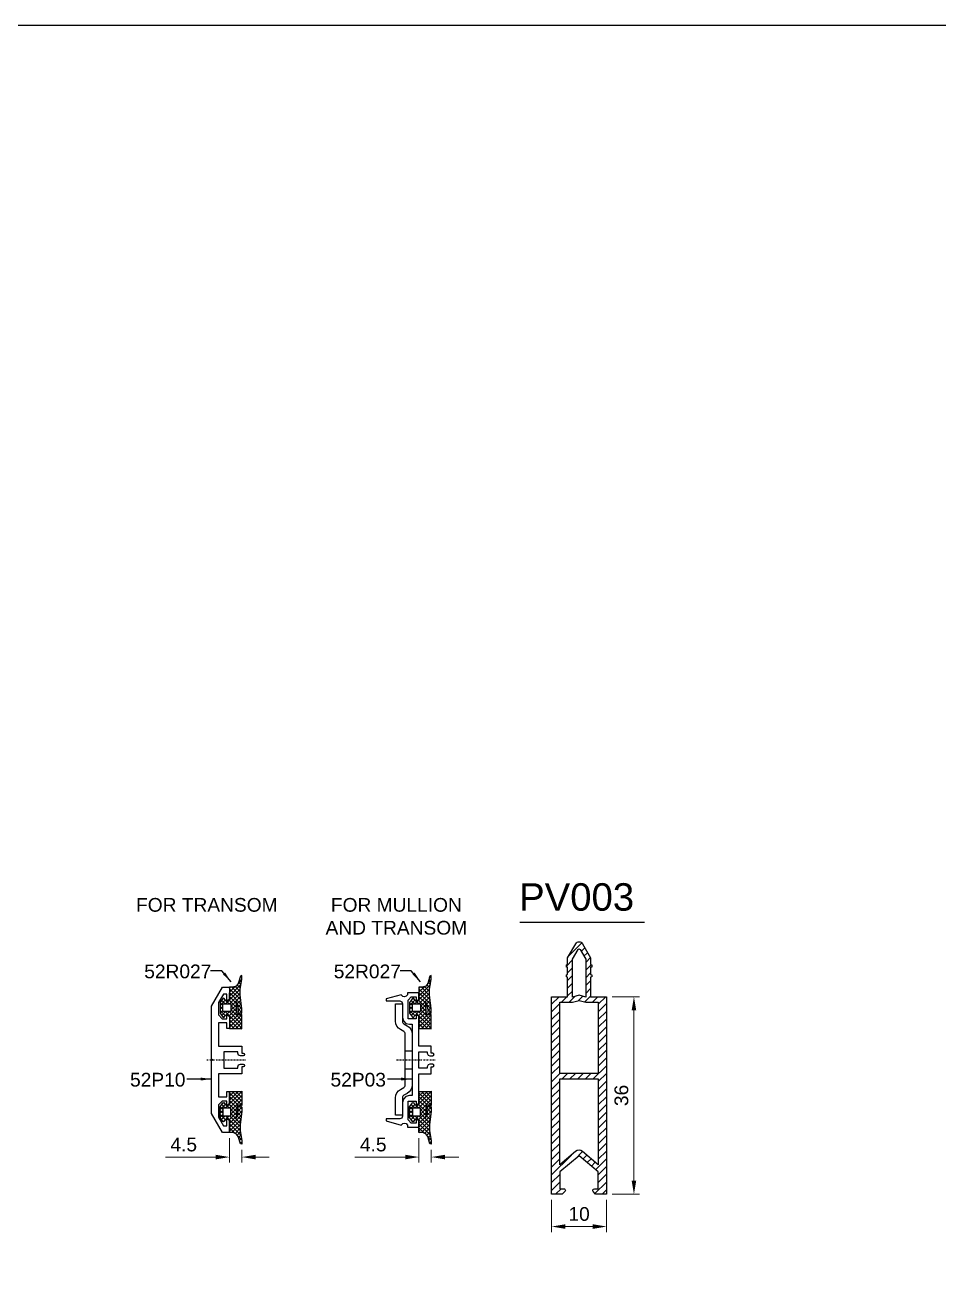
# Model space of a CAD drawing. Header units: millimetres. Extents: x 22319 to 27873, y 35287 to 39437.
# Drawn here: x 26822.5 to 27155.6, y 38976.9 to 39437 of the extents above; entities that cross this region are included whole.
import ezdxf

# ---------------------------------------------------------------- set-up
doc = ezdxf.new("R2010")
doc.units = ezdxf.units.MM
doc.header["$LTSCALE"] = 0.5
doc.linetypes.add('NEWDOT', pattern=[2, 1, -0.5, 0, -0.5])
for name, color, linetype in [('1', 1, 'Continuous'), ('22', 2, 'NEWDOT'), ('6', 6, 'Continuous'), ('FYLLD', 6, 'Continuous'), ('LIST', 2, 'Continuous'), ('MATT', 1, 'Continuous')]:
    doc.layers.add(name, color=color, linetype=linetype)
doc.layers.add('AM_5', color=3, linetype='Continuous', lineweight=18)
doc.layers.add('AM_6', color=2, linetype='Continuous', lineweight=20)
doc.styles.add('Border', font='ARIAL.TTF')
doc.styles.add('ROMANS', font='simplex.shx')
doc.styles.get("Standard").update_dxf_attribs({"font": 'ARIAL.TTF'})
doc.dimstyles.new('SBS_DIN$0', dxfattribs={"dimscale": 2, "dimtxt": 2.5, "dimasz": 2.5, "dimexe": 1, "dimexo": 1, "dimgap": 1, "dimtad": 1, "dimrnd": 0.5, "dimdsep": 46, "dimtxsty": 'Standard', "dimcen": 0, "dimclrd": 256, "dimclre": 256, "dimclrt": 2, "dimadec": 0, "dimazin": 2, "dimtp": 0.1, "dimtm": 0.1, "dimtfac": 0.71, "dimtofl": 0, "dimtmove": 0, "dimatfit": 3, "dimfxl": 0, "dimlwd": -1, "dimlwe": -1, "dimarcsym": 0})
doc.dimstyles.get("Standard").update_dxf_attribs({"dimtxt": 0.18, "dimasz": 0.18, "dimexe": 0.18, "dimexo": 0.0625, "dimgap": 0.09, "dimtad": 0, "dimtih": 1, "dimtoh": 1, "dimdec": 4, "dimzin": 0, "dimdsep": 46, "dimtxsty": 'Standard', "dimcen": 0.09, "dimadec": 0, "dimazin": 0, "dimtfac": 1, "dimtdec": 4, "dimtofl": 0, "dimtmove": 0, "dimatfit": 0, "dimfxl": 0, "dimtolj": 1, "dimtzin": 0, "dimarcsym": 0})

# ---------------------------------------------------------------- blocks, each defined once
blk = doc.blocks.new('*D306')
at = {"layer": 'AM_5'}
for p, q in [((27014.44633769762, 39009.018241354), (27014.44633769762, 38997.2406884341)), ((27034.44633769762, 39009.018241354), (27034.44633769762, 38997.2406884341)), ((27029.44633769762, 38999.2406884341), (27019.44633769762, 38999.2406884341))]:
    blk.add_line(p, q, dxfattribs=at)
for points in [[(27019.44633769762, 39000.07402176744), (27019.44633769762, 38998.40735510077), (27014.44633769762, 38999.2406884341)], [(27029.44633769762, 39000.07402176744), (27029.44633769762, 38998.40735510077), (27034.44633769762, 38999.2406884341)]]:
    blk.add_solid(points, dxfattribs=at)
at = {"layer": 'Defpoints', "color": 0}
for p in [(27014.44633769762, 39011.018241354), (27034.44633769762, 39011.018241354), (27014.44633769762, 38999.2406884341)]:
    blk.add_point(p, dxfattribs=at)
at = {"layer": 'AM_5', "color": 2, "insert": (27024.44633769762, 39003.79355337271), "char_height": 5, "attachment_point": 5}
blk.add_mtext('10', dxfattribs=at)
blk = doc.blocks.new('*D307')
at = {"layer": 'AM_5'}
for p, q in [((27036.44633769762, 39083.018241354), (27046.44633769762, 39083.018241354)), ((27044.44633769762, 39016.018241354), (27044.44633769762, 39078.018241354)), ((27036.44633769762, 39011.018241354), (27046.44633769762, 39011.018241354))]:
    blk.add_line(p, q, dxfattribs=at)
for points in [[(27043.61300436429, 39078.018241354), (27045.27967103095, 39078.018241354), (27044.44633769762, 39083.018241354)], [(27043.61300436429, 39016.018241354), (27045.27967103095, 39016.018241354), (27044.44633769762, 39011.018241354)]]:
    blk.add_solid(points, dxfattribs=at)
at = {"layer": 'Defpoints', "color": 0}
for p in [(27034.44633769762, 39083.018241354), (27044.44633769762, 39083.018241354), (27034.44633769762, 39011.018241354)]:
    blk.add_point(p, dxfattribs=at)
at = {"layer": 'AM_5', "color": 2, "insert": (27039.89176743841, 39047.01824135401), "char_height": 5, "attachment_point": 5, "rotation": 90}
blk.add_mtext('36', dxfattribs=at)
blk = doc.blocks.new('*D457')
at = {"layer": 'AM_5'}
for p, q in [((26966.07407124419, 39031.45659532154), (26966.07407124419, 39022.56503019496)), ((26970.57407124419, 39027.24035532153), (26970.57407124419, 39022.56503019496)), ((26961.07407124419, 39024.56503019496), (26942.7323249959, 39024.56503019496)), ((26975.57407124419, 39024.56503019496), (26980.57407124419, 39024.56503019496))]:
    blk.add_line(p, q, dxfattribs=at)
for points in [[(26961.07407124419, 39025.39836352829), (26961.07407124419, 39023.73169686162), (26966.07407124419, 39024.56503019496)], [(26975.57407124419, 39025.39836352829), (26975.57407124419, 39023.73169686162), (26970.57407124419, 39024.56503019496)]]:
    blk.add_solid(points, dxfattribs=at)
at = {"layer": 'Defpoints', "color": 0}
for p in [(26966.07407124419, 39033.45659532154), (26970.57407124419, 39029.24035532153), (26966.07407124419, 39024.56503019496)]:
    blk.add_point(p, dxfattribs=at)
at = {"layer": 'AM_5', "color": 2, "insert": (26949.40319812004, 39029.10766320996), "char_height": 5, "attachment_point": 5}
blk.add_mtext('4.5', dxfattribs=at)
blk = doc.blocks.new('*D456')
at = {"layer": 'AM_5'}
for p, q in [((26896.98110882528, 39031.45659532154), (26896.98110882528, 39022.56503019496)), ((26901.48110882528, 39027.24035532153), (26901.48110882528, 39022.56503019496)), ((26891.98110882528, 39024.56503019496), (26873.63936257698, 39024.56503019496)), ((26906.48110882528, 39024.56503019496), (26911.48110882528, 39024.56503019496))]:
    blk.add_line(p, q, dxfattribs=at)
for points in [[(26891.98110882528, 39025.39836352829), (26891.98110882528, 39023.73169686162), (26896.98110882528, 39024.56503019496)], [(26906.48110882528, 39025.39836352829), (26906.48110882528, 39023.73169686162), (26901.48110882528, 39024.56503019496)]]:
    blk.add_solid(points, dxfattribs=at)
at = {"layer": 'Defpoints', "color": 0}
for p in [(26896.98110882528, 39033.45659532154), (26901.48110882528, 39029.24035532153), (26896.98110882528, 39024.56503019496)]:
    blk.add_point(p, dxfattribs=at)
at = {"layer": 'AM_5', "color": 2, "insert": (26880.31023570113, 39029.10766320996), "char_height": 5, "attachment_point": 5}
blk.add_mtext('4.5', dxfattribs=at)

msp = doc.modelspace()

# ---------------------------------------------------------------- hatches: boundary and pattern name
at = {"layer": 'FYLLD'}
h = msp.add_hatch(dxfattribs=at)
h.set_pattern_fill('USER', color=256, scale=2, angle=45, pattern_type=0)
h.set_pattern_definition([(45, (26679.24633769762, 39214.61824135401), (-1.414213562373095, 1.414213562373095), [])])
edge = h.paths.add_edge_path()
edge.add_line((27034.44633769762, 39083.018241354), (27034.44633769762, 39011.018241354))
edge.add_line((27030.3978095602, 39011.018241354), (27034.44633769762, 39011.018241354))
edge.add_line((27029.62207362891, 39011.9939772853), (27030.3978095602, 39011.018241354))
edge.add_arc((27030.04633769762, 39012.418241354), 0.600000000000031, 176.1479536458919, 225.0000000000115)
edge.add_arc((27030.04633769762, 39012.418241354), 0.6000000000001933, 90, 176.1479536458919)
edge.add_line((27030.04633769762, 39013.018241354), (27031.44633769762, 39013.018241354))
edge.add_line((27031.44633769762, 39019.14454393576), (27031.44633769762, 39013.018241354))
edge.add_line((27024.44633769762, 39025.018241354), (27031.44633769762, 39019.14454393576))
edge.add_line((27017.44633769762, 39019.14454393576), (27024.44633769762, 39025.018241354))
edge.add_line((27017.44633769762, 39019.14454393576), (27017.44633769762, 39013.018241354))
edge.add_line((27017.44633769762, 39013.018241354), (27018.84633769762, 39013.018241354))
edge.add_arc((27018.84633769762, 39012.418241354), 0.6000000000003666, -3.281148752372458, 90)
edge.add_arc((27018.84633769762, 39012.418241354), 0.5999999999995065, -45.00000000003071, -3.281148752372458)
edge.add_line((27018.29486583504, 39011.018241354), (27019.27060176633, 39011.9939772853))
edge.add_line((27014.44633769762, 39011.018241354), (27018.29486583504, 39011.018241354))
edge.add_line((27014.44633769762, 39083.018241354), (27014.44633769762, 39011.018241354))
edge.add_line((27014.44633769762, 39083.018241354), (27020.24633769762, 39083.018241354))
edge.add_line((27020.24633769762, 39090.11824135401), (27020.24633769762, 39083.018241354))
edge.add_line((27020.24633769762, 39090.11824135401), (27019.84633769762, 39090.22542103098))
edge.add_line((27019.84633769762, 39091.01106167703), (27019.84633769762, 39090.22542103098))
edge.add_line((27019.84633769762, 39091.01106167703), (27020.24633769762, 39091.11824135401))
edge.add_line((27020.24633769762, 39091.11824135401), (27020.24633769762, 39093.71824135401))
edge.add_line((27020.24633769762, 39093.718241354), (27019.84633769762, 39093.82542103097))
edge.add_line((27019.84633769762, 39094.61106167703), (27019.84633769762, 39093.82542103098))
edge.add_line((27019.84633769762, 39094.61106167703), (27020.24633769762, 39094.718241354))
edge.add_line((27020.24633769762, 39094.718241354), (27020.24633769762, 39097.14372429445))
edge.add_line((27020.24633769762, 39097.14372429447), (27023.23390213232, 39102.31833768626))
edge.add_arc((27024.44633769762, 39101.61833768625), 1.399999999999977, 90, 150.0000000000066)
edge.add_arc((27024.44633769762, 39101.61833768625), 1.400000000000262, 30.00000000000401, 90)
edge.add_line((27025.65877326292, 39102.31833768625), (27028.64633769762, 39097.14372429447))
edge.add_line((27028.64633769762, 39094.718241354), (27028.64633769762, 39097.14372429446))
edge.add_line((27028.64633769762, 39094.718241354), (27029.04633769762, 39094.61106167703))
edge.add_line((27029.04633769762, 39093.82542103098), (27029.04633769762, 39094.61106167704))
edge.add_line((27029.04633769762, 39093.82542103098), (27028.64633769762, 39093.71824135401))
edge.add_line((27028.64633769762, 39093.718241354), (27028.64633769762, 39091.118241354))
edge.add_line((27029.04633769762, 39091.01106167703), (27028.64633769762, 39091.11824135401))
edge.add_line((27029.04633769762, 39090.22542103098), (27029.04633769762, 39091.01106167703))
edge.add_line((27029.04633769762, 39090.22542103098), (27028.64633769762, 39090.11824135401))
edge.add_line((27028.64633769762, 39090.11824135401), (27028.64633769762, 39083.018241354))
edge.add_line((27034.44633769762, 39083.018241354), (27028.64633769762, 39083.018241354))
edge = h.paths.add_edge_path(flags=16)
edge.add_line((27024.79274785913, 39100.21833768625), (27026.84633769762, 39096.66141574809))
edge.add_line((27026.84633769762, 39096.66141574809), (27026.84633769762, 39082.88173847874))
edge.add_line((27024.44633769762, 39083.52481654058), (27026.84633769762, 39082.88173847874))
edge.add_line((27022.04633769762, 39082.88173847874), (27024.44633769762, 39083.52481654058))
edge.add_line((27022.04633769762, 39096.66141574809), (27022.04633769762, 39082.88173847874))
edge.add_line((27022.04633769762, 39096.66141574809), (27024.09992753611, 39100.21833768625))
edge.add_arc((27024.44633769762, 39100.01833768626), 0.4000000000000173, 29.99999999999669, 149.9999999999537)
edge.add_line((27025.73191291699, 39026.55033024024), (27031.44633769762, 39021.75535851443))
edge.add_line((27031.44633769762, 39053.018241354), (27031.44633769762, 39021.75535851443))
edge.add_line((27031.44633769762, 39053.018241354), (27017.44633769762, 39053.018241354))
edge.add_line((27017.44633769762, 39053.018241354), (27017.44633769762, 39021.75535851443))
edge.add_line((27017.44633769762, 39021.75535851443), (27023.16076247825, 39026.55033024024))
edge.add_arc((27024.44633769762, 39025.018241354), 1.999999999999826, 50.00000000000031, 129.9999999999986)
edge.add_line((27022.04633769762, 39081.018241354), (27024.44633769762, 39081.66131941584))
edge.add_line((27022.04633769762, 39081.018241354), (27017.44633769762, 39081.018241354))
edge.add_line((27017.44633769762, 39081.018241354), (27017.44633769762, 39055.018241354))
edge.add_line((27031.44633769762, 39055.018241354), (27017.44633769762, 39055.018241354))
edge.add_line((27031.44633769762, 39081.018241354), (27031.44633769762, 39055.018241354))
edge.add_line((27026.84633769762, 39081.018241354), (27031.44633769762, 39081.018241354))
edge.add_line((27024.44633769762, 39081.66131941584), (27026.84633769762, 39081.018241354))
h = msp.add_hatch(dxfattribs=at)
h.set_pattern_fill('USER', color=256, angle=45, pattern_type=0)
h.set_pattern_definition([(45, (26539.11209832425, 38746.57028898228), (-0.7071067811865475, 0.7071067811865476), []), (135, (26539.11209832425, 38746.57028898228), (-0.7071067811865472, -0.7071067811865478), [])])
edge = h.paths.add_edge_path()
edge.add_line((26900.15713482528, 39087.83590432154), (26899.43031982527, 39086.83778132154))
edge.add_line((26900.99177482528, 39090.54856632153), (26900.15713482528, 39087.83590432152))
edge.add_line((26901.48110882528, 39090.67289532154), (26900.99177482527, 39090.54856632154))
edge.add_line((26901.48110882528, 39089.36227232153), (26901.48110882528, 39090.67289532153))
edge.add_line((26900.85036382528, 39085.62801132153), (26901.48110882528, 39089.36227232153))
edge.add_line((26900.85036382528, 39083.62801132153), (26900.85036382528, 39085.62801132153))
edge.add_line((26901.48110882528, 39078.62212932153), (26900.85036382528, 39083.62801132154))
edge.add_line((26901.48111682528, 39077.10681732154), (26901.48110882528, 39078.62212932154))
edge.add_line((26901.01397682528, 39076.67146832153), (26901.48111682528, 39077.10681732153))
edge.add_line((26900.38075182528, 39076.75379732153), (26901.01397682528, 39076.67146832153))
edge.add_line((26900.04045782528, 39077.29411132153), (26900.38075182528, 39076.75379732153))
edge.add_line((26900.31703882528, 39078.15962732153), (26900.04045782528, 39077.29411132153))
edge.add_line((26899.40403682528, 39081.22066232154), (26900.31703882528, 39078.15962732154))
edge.add_line((26899.78111182528, 39076.45665532153), (26899.40403682528, 39081.22066232154))
edge.add_line((26900.88111082528, 39076.45665532153), (26899.78111182528, 39076.45665532153))
edge.add_line((26901.48110882528, 39076.58025932153), (26900.88111082527, 39076.45665532153))
edge.add_line((26901.48110882528, 39071.33304332154), (26901.48110882528, 39076.58025932154))
edge.add_line((26900.88111082528, 39071.45665532153), (26901.48110882528, 39071.33304332154))
edge.add_line((26896.98110882528, 39071.45665532153), (26900.88111082527, 39071.45665532153))
edge.add_line((26896.98110882528, 39076.25665032153), (26896.98110882528, 39071.45665532153))
edge.add_line((26895.48110882528, 39076.25665032153), (26896.98110882528, 39076.25665032153))
edge.add_line((26895.10583382528, 39075.60664932153), (26895.48110882528, 39076.25665032153))
edge.add_line((26894.85910682528, 39075.45693732153), (26895.10583382528, 39075.60664932153))
edge.add_line((26894.60027982528, 39075.58457732153), (26894.85910682528, 39075.45693732153))
edge.add_line((26893.58110782528, 39077.04010532154), (26894.60027982528, 39075.58457732154))
edge.add_line((26893.58110782528, 39080.87319732153), (26893.58110782528, 39077.04010532153))
edge.add_line((26894.60027982528, 39082.32872532153), (26893.58110782528, 39080.87319732153))
edge.add_line((26894.85910682528, 39082.45636532154), (26894.60027982527, 39082.32872532154))
edge.add_line((26895.10583382528, 39082.30665332154), (26894.85910682528, 39082.45636532154))
edge.add_line((26895.48110882528, 39081.65665232154), (26895.10583382528, 39082.30665332154))
edge.add_line((26896.98110882528, 39081.65665232154), (26895.48110882528, 39081.65665232154))
edge.add_line((26896.98110882528, 39086.45665532153), (26896.98110882528, 39081.65665232154))
edge.add_line((26898.25590482528, 39086.45665532153), (26896.98110882528, 39086.45665532153))
edge.add_line((26899.43031982528, 39086.83778132153), (26898.25590482528, 39086.45665532153))
edge = h.paths.add_edge_path(flags=16)
edge.add_line((26894.58110782528, 39077.55665332154), (26894.58110782528, 39080.35664932154))
edge.add_line((26897.48110882528, 39077.55665332154), (26894.58110782527, 39077.55665332154))
edge.add_line((26897.48110882528, 39080.35664932153), (26897.48110882528, 39077.55665332153))
edge.add_line((26894.58110782528, 39080.35664932153), (26897.48110882528, 39080.35664932153))
h = msp.add_hatch(dxfattribs=at)
h.set_pattern_fill('USER', color=256, angle=45, pattern_type=0)
h.set_pattern_definition([(45, (26608.20506074317, 38746.57028898228), (-0.7071067811865475, 0.7071067811865476), []), (135, (26608.20506074317, 38746.57028898228), (-0.7071067811865472, -0.7071067811865478), [])])
edge = h.paths.add_edge_path()
edge.add_line((26969.25009724419, 39087.83590432154), (26968.52328224419, 39086.83778132154))
edge.add_line((26970.08473724419, 39090.54856632153), (26969.25009724419, 39087.83590432152))
edge.add_line((26970.57407124419, 39090.67289532154), (26970.08473724419, 39090.54856632154))
edge.add_line((26970.57407124419, 39089.36227232153), (26970.57407124419, 39090.67289532153))
edge.add_line((26969.94332624419, 39085.62801132153), (26970.57407124419, 39089.36227232153))
edge.add_line((26969.94332624419, 39083.62801132153), (26969.94332624419, 39085.62801132153))
edge.add_line((26970.57407124419, 39078.62212932153), (26969.94332624419, 39083.62801132154))
edge.add_line((26970.57407924419, 39077.10681732154), (26970.57407124419, 39078.62212932154))
edge.add_line((26970.10693924419, 39076.67146832153), (26970.57407924419, 39077.10681732153))
edge.add_line((26969.47371424419, 39076.75379732153), (26970.10693924419, 39076.67146832153))
edge.add_line((26969.13342024419, 39077.29411132153), (26969.4737142442, 39076.75379732153))
edge.add_line((26969.41000124419, 39078.15962732153), (26969.13342024419, 39077.29411132153))
edge.add_line((26968.49699924419, 39081.22066232154), (26969.41000124419, 39078.15962732154))
edge.add_line((26968.87407424419, 39076.45665532153), (26968.49699924419, 39081.22066232154))
edge.add_line((26969.97407324419, 39076.45665532153), (26968.8740742442, 39076.45665532153))
edge.add_line((26970.57407124419, 39076.58025932153), (26969.97407324419, 39076.45665532153))
edge.add_line((26970.57407124419, 39071.33304332154), (26970.57407124419, 39076.58025932154))
edge.add_line((26969.97407324419, 39071.45665532153), (26970.57407124419, 39071.33304332154))
edge.add_line((26966.07407124419, 39071.45665532153), (26969.97407324419, 39071.45665532153))
edge.add_line((26966.07407124419, 39076.25665032153), (26966.07407124419, 39071.45665532153))
edge.add_line((26964.57407124419, 39076.25665032153), (26966.07407124419, 39076.25665032153))
edge.add_line((26964.19879624419, 39075.60664932153), (26964.57407124419, 39076.25665032153))
edge.add_line((26963.95206924419, 39075.45693732153), (26964.19879624419, 39075.60664932153))
edge.add_line((26963.69324224419, 39075.58457732153), (26963.95206924419, 39075.45693732153))
edge.add_line((26962.67407024419, 39077.04010532154), (26963.69324224419, 39075.58457732154))
edge.add_line((26962.67407024419, 39080.87319732153), (26962.67407024419, 39077.04010532153))
edge.add_line((26963.69324224419, 39082.32872532153), (26962.67407024419, 39080.87319732153))
edge.add_line((26963.95206924419, 39082.45636532154), (26963.69324224419, 39082.32872532154))
edge.add_line((26964.19879624419, 39082.30665332154), (26963.95206924419, 39082.45636532154))
edge.add_line((26964.57407124419, 39081.65665232154), (26964.19879624419, 39082.30665332154))
edge.add_line((26966.07407124419, 39081.65665232154), (26964.57407124419, 39081.65665232154))
edge.add_line((26966.07407124419, 39086.45665532153), (26966.07407124419, 39081.65665232154))
edge.add_line((26967.34886724419, 39086.45665532153), (26966.07407124419, 39086.45665532153))
edge.add_line((26968.52328224419, 39086.83778132153), (26967.34886724419, 39086.45665532153))
edge = h.paths.add_edge_path(flags=16)
edge.add_line((26963.67407024419, 39077.55665332154), (26963.67407024419, 39080.35664932154))
edge.add_line((26966.57407124419, 39077.55665332154), (26963.67407024419, 39077.55665332154))
edge.add_line((26966.57407124419, 39080.35664932153), (26966.57407124419, 39077.55665332153))
edge.add_line((26963.67407024419, 39080.35664932153), (26966.57407124419, 39080.35664932153))
h = msp.add_hatch(dxfattribs=at)
h.set_pattern_fill('USER', color=256, angle=45, pattern_type=0)
h.set_pattern_definition([(315, (26539.11209832425, 39373.3429616608), (-0.7071067811865475, -0.7071067811865476), []), (225, (26539.11209832425, 39373.3429616608), (-0.7071067811865472, 0.7071067811865478), [])])
edge = h.paths.add_edge_path()
edge.add_line((26900.15713482528, 39032.07734632154), (26899.43031982527, 39033.07546932153))
edge.add_line((26900.99177482528, 39029.36468432153), (26900.15713482528, 39032.07734632154))
edge.add_line((26901.48110882528, 39029.24035532153), (26900.99177482527, 39029.36468432153))
edge.add_line((26901.48110882528, 39030.55097832153), (26901.48110882528, 39029.24035532153))
edge.add_line((26900.85036382528, 39034.28523932154), (26901.48110882528, 39030.55097832153))
edge.add_line((26900.85036382528, 39036.28523932154), (26900.85036382528, 39034.28523932154))
edge.add_line((26901.48110882528, 39041.29112132153), (26900.85036382528, 39036.28523932154))
edge.add_line((26901.48111682528, 39042.80643332154), (26901.48110882528, 39041.29112132153))
edge.add_line((26901.01397682528, 39043.24178232154), (26901.48111682528, 39042.80643332154))
edge.add_line((26900.38075182528, 39043.15945332153), (26901.01397682528, 39043.24178232153))
edge.add_line((26900.04045782528, 39042.61913932153), (26900.38075182528, 39043.15945332153))
edge.add_line((26900.31703882528, 39041.75362332154), (26900.04045782528, 39042.61913932153))
edge.add_line((26899.40403682528, 39038.69258832154), (26900.31703882528, 39041.75362332154))
edge.add_line((26899.78111182528, 39043.45659532154), (26899.40403682528, 39038.69258832154))
edge.add_line((26900.88111082528, 39043.45659532154), (26899.78111182528, 39043.45659532154))
edge.add_line((26901.48110882528, 39043.33299132153), (26900.88111082527, 39043.45659532154))
edge.add_line((26901.48110882528, 39048.58020732154), (26901.48110882528, 39043.33299132153))
edge.add_line((26900.88111082528, 39048.45659532154), (26901.48110882528, 39048.58020732154))
edge.add_line((26896.98110882528, 39048.45659532154), (26900.88111082527, 39048.45659532154))
edge.add_line((26896.98110882528, 39043.65660032153), (26896.98110882528, 39048.45659532154))
edge.add_line((26895.48110882528, 39043.65660032153), (26896.98110882528, 39043.65660032153))
edge.add_line((26895.10583382528, 39044.30660132154), (26895.48110882528, 39043.65660032153))
edge.add_line((26894.85910682528, 39044.45631332153), (26895.10583382528, 39044.30660132154))
edge.add_line((26894.60027982528, 39044.32867332154), (26894.85910682528, 39044.45631332153))
edge.add_line((26893.58110782528, 39042.87314532154), (26894.60027982528, 39044.32867332154))
edge.add_line((26893.58110782528, 39039.04005332154), (26893.58110782528, 39042.87314532154))
edge.add_line((26894.60027982528, 39037.58452532153), (26893.58110782528, 39039.04005332153))
edge.add_line((26894.85910682528, 39037.45688532154), (26894.60027982527, 39037.58452532154))
edge.add_line((26895.10583382528, 39037.60659732154), (26894.85910682528, 39037.45688532154))
edge.add_line((26895.48110882528, 39038.25659832154), (26895.10583382528, 39037.60659732154))
edge.add_line((26896.98110882528, 39038.25659832154), (26895.48110882528, 39038.25659832154))
edge.add_line((26896.98110882528, 39033.45659532154), (26896.98110882528, 39038.25659832154))
edge.add_line((26898.25590482528, 39033.45659532154), (26896.98110882528, 39033.45659532154))
edge.add_line((26899.43031982528, 39033.07546932153), (26898.25590482528, 39033.45659532154))
edge = h.paths.add_edge_path(flags=16)
edge.add_line((26894.58110782528, 39042.35659732154), (26894.58110782528, 39039.55660132154))
edge.add_line((26897.48110882528, 39042.35659732154), (26894.58110782527, 39042.35659732154))
edge.add_line((26897.48110882528, 39039.55660132154), (26897.48110882528, 39042.35659732154))
edge.add_line((26894.58110782528, 39039.55660132154), (26897.48110882528, 39039.55660132154))
h = msp.add_hatch(dxfattribs=at)
h.set_pattern_fill('USER', color=256, angle=45, pattern_type=0)
h.set_pattern_definition([(315, (26608.20506074317, 39373.3429616608), (-0.7071067811865475, -0.7071067811865476), []), (225, (26608.20506074317, 39373.3429616608), (-0.7071067811865472, 0.7071067811865478), [])])
edge = h.paths.add_edge_path()
edge.add_line((26969.25009724419, 39032.07734632154), (26968.52328224419, 39033.07546932153))
edge.add_line((26970.08473724419, 39029.36468432153), (26969.25009724419, 39032.07734632154))
edge.add_line((26970.57407124419, 39029.24035532153), (26970.08473724419, 39029.36468432153))
edge.add_line((26970.57407124419, 39030.55097832153), (26970.57407124419, 39029.24035532153))
edge.add_line((26969.94332624419, 39034.28523932154), (26970.57407124419, 39030.55097832153))
edge.add_line((26969.94332624419, 39036.28523932154), (26969.94332624419, 39034.28523932154))
edge.add_line((26970.57407124419, 39041.29112132153), (26969.94332624419, 39036.28523932154))
edge.add_line((26970.57407924419, 39042.80643332154), (26970.57407124419, 39041.29112132153))
edge.add_line((26970.10693924419, 39043.24178232154), (26970.57407924419, 39042.80643332154))
edge.add_line((26969.47371424419, 39043.15945332153), (26970.10693924419, 39043.24178232153))
edge.add_line((26969.13342024419, 39042.61913932153), (26969.4737142442, 39043.15945332153))
edge.add_line((26969.41000124419, 39041.75362332154), (26969.13342024419, 39042.61913932153))
edge.add_line((26968.49699924419, 39038.69258832154), (26969.41000124419, 39041.75362332154))
edge.add_line((26968.87407424419, 39043.45659532154), (26968.49699924419, 39038.69258832154))
edge.add_line((26969.97407324419, 39043.45659532154), (26968.8740742442, 39043.45659532154))
edge.add_line((26970.57407124419, 39043.33299132153), (26969.97407324419, 39043.45659532154))
edge.add_line((26970.57407124419, 39048.58020732154), (26970.57407124419, 39043.33299132153))
edge.add_line((26969.97407324419, 39048.45659532154), (26970.57407124419, 39048.58020732154))
edge.add_line((26966.07407124419, 39048.45659532154), (26969.97407324419, 39048.45659532154))
edge.add_line((26966.07407124419, 39043.65660032153), (26966.07407124419, 39048.45659532154))
edge.add_line((26964.57407124419, 39043.65660032153), (26966.07407124419, 39043.65660032153))
edge.add_line((26964.19879624419, 39044.30660132154), (26964.57407124419, 39043.65660032153))
edge.add_line((26963.95206924419, 39044.45631332153), (26964.19879624419, 39044.30660132154))
edge.add_line((26963.69324224419, 39044.32867332154), (26963.95206924419, 39044.45631332153))
edge.add_line((26962.67407024419, 39042.87314532154), (26963.69324224419, 39044.32867332154))
edge.add_line((26962.67407024419, 39039.04005332154), (26962.67407024419, 39042.87314532154))
edge.add_line((26963.69324224419, 39037.58452532153), (26962.67407024419, 39039.04005332153))
edge.add_line((26963.95206924419, 39037.45688532154), (26963.69324224419, 39037.58452532154))
edge.add_line((26964.19879624419, 39037.60659732154), (26963.95206924419, 39037.45688532154))
edge.add_line((26964.57407124419, 39038.25659832154), (26964.19879624419, 39037.60659732154))
edge.add_line((26966.07407124419, 39038.25659832154), (26964.57407124419, 39038.25659832154))
edge.add_line((26966.07407124419, 39033.45659532154), (26966.07407124419, 39038.25659832154))
edge.add_line((26967.34886724419, 39033.45659532154), (26966.07407124419, 39033.45659532154))
edge.add_line((26968.52328224419, 39033.07546932153), (26967.34886724419, 39033.45659532154))
edge = h.paths.add_edge_path(flags=16)
edge.add_line((26963.67407024419, 39042.35659732154), (26963.67407024419, 39039.55660132154))
edge.add_line((26966.57407124419, 39042.35659732154), (26963.67407024419, 39042.35659732154))
edge.add_line((26966.57407124419, 39039.55660132154), (26966.57407124419, 39042.35659732154))
edge.add_line((26963.67407024419, 39039.55660132154), (26966.57407124419, 39039.55660132154))

# ---------------------------------------------------------------- linework, layer by layer
msp.add_line((27002.87405173501, 39110.22029281519), (27048.34678618593, 39110.22029281519))
for points in [[(22318.70771382542, 39437.03467588875), (27872.65919384413, 39437.03467588875), (27872.65919384413, 35287.04940153871), (22318.70771382542, 35287.04940153871)], [(27024.44633769762, 39081.66131941584), (27026.84633769762, 39081.018241354), (27031.44633769762, 39081.018241354), (27031.44633769762, 39055.018241354), (27017.44633769762, 39055.018241354), (27017.44633769762, 39081.018241354), (27022.04633769762, 39081.018241354)]]:
    msp.add_lwpolyline(points, close=True)
for points in [[(27020.24633769762, 39091.118241354), (27020.24633769762, 39093.718241354), (27019.84633769762, 39093.82542103098), (27019.84633769762, 39094.61106167703), (27020.24633769762, 39094.718241354), (27020.24633769762, 39097.14372429446), (27023.23390213232, 39102.31833768625, -0.2679491924313181), (27024.44633769762, 39103.01833768626, -0.2679491924313181), (27025.65877326292, 39102.31833768625), (27028.64633769762, 39097.14372429446), (27028.64633769762, 39094.718241354), (27029.04633769762, 39094.61106167703), (27029.04633769762, 39093.82542103098), (27028.64633769762, 39093.718241354), (27028.64633769762, 39091.118241354), (27029.04633769762, 39091.01106167703), (27029.04633769762, 39090.22542103098), (27028.64633769762, 39090.118241354), (27028.64633769762, 39083.018241354), (27034.44633769762, 39083.018241354), (27034.44633769762, 39011.018241354), (27030.3978095602, 39011.018241354), (27029.62207362891, 39011.99397728529, -0.2164453754118905), (27029.44769318479, 39012.45854950765, -0.3946564050716648), (27030.04633769762, 39013.018241354), (27031.44633769762, 39013.018241354), (27031.44633769762, 39019.14454393576), (27024.44633769762, 39025.018241354), (27017.44633769762, 39019.14454393576), (27017.44633769762, 39013.018241354), (27018.84633769762, 39013.018241354, -0.4310878545444273), (27019.44535411887, 39012.38390002215, -0.1840704505670157), (27019.27060176633, 39011.99397728529), (27018.29486583504, 39011.018241354), (27014.44633769762, 39011.018241354), (27014.44633769762, 39083.018241354), (27020.24633769762, 39083.018241354), (27020.24633769762, 39090.118241354), (27019.84633769762, 39090.22542103098), (27019.84633769762, 39091.01106167703)], [(27024.09992753611, 39100.21833768625, -0.577350269190112), (27024.79274785913, 39100.21833768625), (27026.84633769762, 39096.66141574808), (27026.84633769762, 39082.88173847874), (27024.44633769762, 39083.52481654058), (27022.04633769762, 39082.88173847874), (27022.04633769762, 39096.66141574808)], [(27017.44633769762, 39021.75535851443), (27017.44633769762, 39053.018241354), (27031.44633769762, 39053.018241354), (27031.44633769762, 39021.75535851443), (27025.73191291699, 39026.55033024024, 0.3639702342662002), (27023.16076247824, 39026.55033024024)]]:
    msp.add_lwpolyline(points, format="xyb", close=True)
at = {"layer": '1'}
for p, q in [((26963.57407124419, 39063.10662494799), (26961.07407124419, 39063.10662494799)), ((26963.57407124419, 39056.60662494799), (26961.07407124419, 39056.60662494799))]:
    msp.add_line(p, q, dxfattribs=at)
msp.add_lwpolyline([(26957.57407124419, 39074.03493748505), (26957.57407124419, 39080.45758721586), (26960.07407124419, 39080.45758721586), (26960.07407124419, 39074.03493748505, 0.2679491924311014), (26960.57407124419, 39073.16891208127), (26961.82407124419, 39072.44722424478, -0.2679491924310667), (26963.57407124419, 39069.41613533153), (26963.57407124419, 39050.82136038026, -0.2679491924312761), (26961.82407124419, 39047.79027146701), (26960.57407124419, 39047.06858363052, 0.2679491924313022), (26960.07407124419, 39046.20255822674), (26960.07407124419, 39039.77990849593), (26957.57407124419, 39039.77990849593), (26957.57407124419, 39046.20255822674, -0.2679491924312011), (26959.32407124419, 39049.23364713998), (26960.57407124419, 39049.95533497647, 0.2679491924312979), (26961.07407124419, 39050.82136038026), (26961.07407124419, 39069.41613533153, 0.2679491924310957), (26960.57407124419, 39070.28216073531), (26959.32407124419, 39071.0038485718, -0.2679491924309667)], format="xyb", close=True, dxfattribs=at)
at = {"layer": '22'}
for p, q in [((26888.78112682528, 39059.95662532154), (26902.98110882528, 39059.95662532154)), ((26957.87408924419, 39059.95662532154), (26972.07407124419, 39059.95662532154))]:
    msp.add_line(p, q, dxfattribs=at)
at = {"layer": '6'}
msp.add_lwpolyline([(26896.98110882528, 39048.45662532154), (26896.98110882528, 39044.15663032154), (26896.28112682527, 39043.45662532154), (26895.98110882528, 39043.45662532154), (26895.98110882528, 39044.95662532154), (26894.38110882527, 39044.95662532154), (26892.98110882528, 39043.55662532154), (26892.98110882528, 39039.0547015329), (26894.76978395987, 39035.95662532154), (26895.98110882528, 39035.95662532154), (26895.98110882528, 39038.45662532154), (26896.28112682527, 39038.45662532154), (26896.98110882528, 39037.75662832154), (26896.98110882528, 39033.45662532154), (26894.48110882528, 39033.45662532154), (26890.48110882528, 39040.38482855182), (26890.48110882528, 39059.65662532154), (26890.78110882527, 39059.95662532154), (26890.48110882528, 39060.25662532154), (26890.48110882528, 39079.52842209127), (26894.48110882528, 39086.45662532154), (26896.98110882528, 39086.45662532154), (26896.98110882528, 39082.15662232154), (26896.28112682527, 39081.45662532154), (26895.98110882528, 39081.45662532154), (26895.98110882528, 39083.95662532154), (26894.76978395987, 39083.95662532154), (26892.98110882528, 39080.85854911019), (26892.98110882528, 39076.35662532155), (26894.38110882527, 39074.95662532154), (26895.98110882528, 39074.95662532154), (26895.98110882528, 39076.45662532154), (26896.28112682527, 39076.45662532154), (26896.98110882528, 39075.75662032155), (26896.98110882528, 39071.45662532154), (26895.98110882528, 39071.45662532154), (26895.98110882528, 39073.45662532154), (26892.98110882528, 39073.45662532154), (26892.98110882528, 39064.95662532154), (26901.48110882528, 39064.95662532154), (26901.48110882528, 39062.45662532154), (26901.98110882528, 39062.45662532154), (26902.33465482527, 39062.31017932154), (26902.48110882528, 39061.95662532154), (26902.33465482527, 39061.60307132154), (26901.98110882528, 39061.45662532154), (26900.98110882528, 39061.45662532154), (26900.27401682527, 39061.74951732154), (26899.98110882528, 39062.45662532154), (26899.98110882528, 39062.95662532154), (26894.98110882528, 39062.95662532154), (26894.98110882528, 39056.95662532154), (26899.98110882528, 39056.95662532154), (26899.98110882528, 39057.45662532154), (26900.27401682527, 39058.16373332154), (26900.98110882528, 39058.45662532154), (26901.98110882528, 39058.45662532154), (26902.33465482527, 39058.31017932154), (26902.48110882528, 39057.95662532154), (26902.33465482527, 39057.60307132154), (26901.98110882528, 39057.45662532154), (26901.48110882528, 39057.45662532154), (26901.48110882528, 39054.95662532154), (26892.98110882528, 39054.95662532154), (26892.98110882528, 39046.45662532154), (26895.98110882528, 39046.45662532154), (26895.98110882528, 39048.45662532154), (26896.98110882528, 39048.45662532154), (26896.98110882528, 39044.65663032154)], dxfattribs=at)
msp.add_lwpolyline([(26970.57407124419, 39057.45662532154), (26971.07407124419, 39057.45662532154), (26971.42761724419, 39057.60307132154), (26971.57407124419, 39057.95662532154), (26971.42761724419, 39058.31017932154), (26971.07407124419, 39058.45662532154), (26970.07407124419, 39058.45662532154), (26969.36697924419, 39058.16373332153), (26969.07407124419, 39057.45662532154), (26969.07407124419, 39056.95662532154), (26966.07407124419, 39056.95662532154), (26966.07407124419, 39062.95662532154), (26969.07407124419, 39062.95662532154), (26969.07407124419, 39062.45662532154), (26969.36697924419, 39061.74951732154), (26970.07407124419, 39061.45662532154), (26971.07407124419, 39061.45662532154), (26971.42761724419, 39061.60307132154), (26971.57407124419, 39061.95662532154), (26971.42761724419, 39062.31017932154), (26971.07407124419, 39062.45662532154), (26970.57407124419, 39062.45662532154), (26970.57407124419, 39064.95662532154), (26966.07407124419, 39064.95662532154), (26966.07407124419, 39075.75662832153), (26965.37408924419, 39076.45662532154), (26965.07407124419, 39076.45662532154), (26965.07407124419, 39074.95662532154), (26962.07407124419, 39074.95662532154), (26962.07407124419, 39081.75662832153), (26963.27408324419, 39082.95662932154), (26965.07407124419, 39082.95662932154), (26965.07407124419, 39081.45662932154), (26965.37408924419, 39081.45662932154), (26966.07407124419, 39082.15663032153), (26966.07407124419, 39084.45662932154), (26961.87408924419, 39084.45662932154), (26961.87408924419, 39083.67704632153), (26961.43155424419, 39083.15276132154), (26960.77408324419, 39082.95662932154), (26960.21997624419, 39083.09221532154), (26959.5652791597, 39083.66639576595), (26954.07407124419, 39082.19504032154), (26954.07407124419, 39081.45662932154), (26959.07407124419, 39081.45662932154), (26959.78116324419, 39081.16373632153), (26960.07407124419, 39080.45662932154), (26960.07407124419, 39075.45662532154), (26960.40900124419, 39074.20662532154), (26961.32407124419, 39073.29156332154), (26962.57407124419, 39072.95662532154), (26963.57407124419, 39072.95662532154), (26963.57407124419, 39046.95662532154), (26962.57407124419, 39046.95662532154), (26961.32407124419, 39046.62168732154), (26960.40900124419, 39045.70662532154), (26960.07407124419, 39044.45662532154), (26960.07407124419, 39039.45662532154), (26959.78116324419, 39038.74951732154), (26959.07407124419, 39038.45662532154), (26954.07407124419, 39038.45662532154), (26954.07407124419, 39037.71821432154), (26959.56523231628, 39036.24686329866), (26960.21997624419, 39036.82104332154), (26960.77408324419, 39036.95662532154), (26961.43155424419, 39036.76049632153), (26961.87408924419, 39036.23621232154), (26961.87408924419, 39035.45662532154), (26966.07407124419, 39035.45662532154), (26966.07407124419, 39037.75662832153), (26965.37408924419, 39038.45662532154), (26965.07407124419, 39038.45662532154), (26965.07407124419, 39036.95662532154), (26963.27408324419, 39036.95662532154), (26962.07407124419, 39038.15663032153), (26962.07407124419, 39044.95662532154), (26965.07407124419, 39044.95662532154), (26965.07407124419, 39043.45662532154), (26965.37408924419, 39043.45662532154), (26966.07407124419, 39044.15663032153), (26966.07407124419, 39054.95662532154), (26970.57407124419, 39054.95662532154)], close=True, dxfattribs=at)
at = {"layer": 'LIST'}
for p, q in [((26896.98110882528, 39082.15663032153), (26896.98110882528, 39084.45662932154)), ((26966.07407124419, 39082.15663032153), (26966.07407124419, 39084.45662932154))]:
    msp.add_line(p, q, dxfattribs=at)
for points in [[(26901.48110882528, 39090.67289532154), (26900.99177482528, 39090.54856632153), (26900.15713482528, 39087.83590432154), (26899.43031982528, 39086.83778132153), (26898.25590482528, 39086.45665532153), (26896.98110882528, 39086.45665532153), (26896.98110882528, 39081.65665232154), (26895.48110882528, 39081.65665232154), (26895.10583382528, 39082.30665332154), (26894.85910682528, 39082.45636532154), (26894.60027982528, 39082.32872532153), (26893.58110782528, 39080.87319732153), (26893.58110782528, 39077.04010532154), (26894.60027982528, 39075.58457732153), (26894.85910682528, 39075.45693732153), (26895.10583382528, 39075.60664932153), (26895.48110882528, 39076.25665032153), (26896.98110882528, 39076.25665032153), (26896.98110882528, 39071.45665532153), (26900.88111082528, 39071.45665532153), (26901.48110882528, 39071.33304332154), (26901.48110882528, 39076.58025932153), (26900.88111082528, 39076.45665532153), (26899.78111182528, 39076.45665532153), (26899.40403682528, 39081.22066232154), (26900.31703882528, 39078.15962732153), (26900.04045782528, 39077.29411132153), (26900.38075182528, 39076.75379732153), (26901.01397682528, 39076.67146832153), (26901.48111682528, 39077.10681732154), (26901.48110882528, 39078.62212932153), (26900.85036382528, 39083.62801132153), (26900.85036382528, 39085.62801132153), (26901.48110882528, 39089.36227232153)], [(26970.57407124419, 39090.67289532154), (26970.08473724419, 39090.54856632153), (26969.25009724419, 39087.83590432154), (26968.52328224419, 39086.83778132153), (26967.34886724419, 39086.45665532153), (26966.07407124419, 39086.45665532153), (26966.07407124419, 39081.65665232154), (26964.57407124419, 39081.65665232154), (26964.19879624419, 39082.30665332154), (26963.95206924419, 39082.45636532154), (26963.69324224419, 39082.32872532153), (26962.67407024419, 39080.87319732153), (26962.67407024419, 39077.04010532154), (26963.69324224419, 39075.58457732153), (26963.95206924419, 39075.45693732153), (26964.19879624419, 39075.60664932153), (26964.57407124419, 39076.25665032153), (26966.07407124419, 39076.25665032153), (26966.07407124419, 39071.45665532153), (26969.97407324419, 39071.45665532153), (26970.57407124419, 39071.33304332154), (26970.57407124419, 39076.58025932153), (26969.97407324419, 39076.45665532153), (26968.87407424419, 39076.45665532153), (26968.49699924419, 39081.22066232154), (26969.41000124419, 39078.15962732153), (26969.13342024419, 39077.29411132153), (26969.47371424419, 39076.75379732153), (26970.10693924419, 39076.67146832153), (26970.57407924419, 39077.10681732154), (26970.57407124419, 39078.62212932153), (26969.94332624419, 39083.62801132153), (26969.94332624419, 39085.62801132153), (26970.57407124419, 39089.36227232153)], [(26894.58110782528, 39080.35664932153), (26897.48110882528, 39080.35664932153), (26897.48110882528, 39077.55665332154), (26894.58110782528, 39077.55665332154)], [(26963.67407024419, 39080.35664932153), (26966.57407124419, 39080.35664932153), (26966.57407124419, 39077.55665332154), (26963.67407024419, 39077.55665332154)], [(26901.48110882528, 39029.24035532153), (26900.99177482528, 39029.36468432153), (26900.15713482528, 39032.07734632154), (26899.43031982528, 39033.07546932153), (26898.25590482528, 39033.45659532154), (26896.98110882528, 39033.45659532154), (26896.98110882528, 39038.25659832154), (26895.48110882528, 39038.25659832154), (26895.10583382528, 39037.60659732154), (26894.85910682528, 39037.45688532154), (26894.60027982528, 39037.58452532153), (26893.58110782528, 39039.04005332154), (26893.58110782528, 39042.87314532154), (26894.60027982528, 39044.32867332154), (26894.85910682528, 39044.45631332153), (26895.10583382528, 39044.30660132154), (26895.48110882528, 39043.65660032153), (26896.98110882528, 39043.65660032153), (26896.98110882528, 39048.45659532154), (26900.88111082528, 39048.45659532154), (26901.48110882528, 39048.58020732154), (26901.48110882528, 39043.33299132153), (26900.88111082528, 39043.45659532154), (26899.78111182528, 39043.45659532154), (26899.40403682528, 39038.69258832154), (26900.31703882528, 39041.75362332154), (26900.04045782528, 39042.61913932153), (26900.38075182528, 39043.15945332153), (26901.01397682528, 39043.24178232154), (26901.48111682528, 39042.80643332154), (26901.48110882528, 39041.29112132153), (26900.85036382528, 39036.28523932154), (26900.85036382528, 39034.28523932154), (26901.48110882528, 39030.55097832153)], [(26970.57407124419, 39029.24035532153), (26970.08473724419, 39029.36468432153), (26969.25009724419, 39032.07734632154), (26968.52328224419, 39033.07546932153), (26967.34886724419, 39033.45659532154), (26966.07407124419, 39033.45659532154), (26966.07407124419, 39038.25659832154), (26964.57407124419, 39038.25659832154), (26964.19879624419, 39037.60659732154), (26963.95206924419, 39037.45688532154), (26963.69324224419, 39037.58452532153), (26962.67407024419, 39039.04005332154), (26962.67407024419, 39042.87314532154), (26963.69324224419, 39044.32867332154), (26963.95206924419, 39044.45631332153), (26964.19879624419, 39044.30660132154), (26964.57407124419, 39043.65660032153), (26966.07407124419, 39043.65660032153), (26966.07407124419, 39048.45659532154), (26969.97407324419, 39048.45659532154), (26970.57407124419, 39048.58020732154), (26970.57407124419, 39043.33299132153), (26969.97407324419, 39043.45659532154), (26968.87407424419, 39043.45659532154), (26968.49699924419, 39038.69258832154), (26969.41000124419, 39041.75362332154), (26969.13342024419, 39042.61913932153), (26969.47371424419, 39043.15945332153), (26970.10693924419, 39043.24178232154), (26970.57407924419, 39042.80643332154), (26970.57407124419, 39041.29112132153), (26969.94332624419, 39036.28523932154), (26969.94332624419, 39034.28523932154), (26970.57407124419, 39030.55097832153)], [(26894.58110782528, 39039.55660132154), (26897.48110882528, 39039.55660132154), (26897.48110882528, 39042.35659732154), (26894.58110782528, 39042.35659732154)], [(26963.67407024419, 39039.55660132154), (26966.57407124419, 39039.55660132154), (26966.57407124419, 39042.35659732154), (26963.67407024419, 39042.35659732154)]]:
    msp.add_lwpolyline(points, close=True, dxfattribs=at)
at = {"layer": 'MATT'}
for points in [[(26894.59558366958, 39091.13720058164), (26895.39599434486, 39091.82175523879), (26897.59564343343, 39088.43961657085)], [(26963.6885460885, 39091.13720058164), (26964.48895676378, 39091.82175523879), (26966.68860585235, 39088.43961657085)], [(26886.48110882528, 39052.46647262853), (26886.48110882528, 39053.51969260923), (26890.48110882528, 39052.99308261888)], [(26959.57407124419, 39052.46647262853), (26959.57407124419, 39053.51969260923), (26963.57407124419, 39052.99308261888)]]:
    msp.add_solid(points, dxfattribs=at)

# ---------------------------------------------------------------- texts
at = {"layer": 'AM_6'}
for s, insert, char_height, attachment_point, style in [('{\\fArial|b0|i0|c238|p34;PV003}', (27044.51576372057, 39114.22029281519), 10, 9, 'ROMANS'), ('52R027', (26865.9162464847, 39094.72611162058), 5, 1, 'Border'), ('52R027', (26935.00920890362, 39094.72611162058), 5, 1, 'Border'), ('52P10', (26860.74134218724, 39055.26252391793), 5, 1, 'Border'), ('52P03', (26933.83430460616, 39055.26252391793), 5, 1, 'Border')]:
    msp.add_mtext(s, dxfattribs=dict(at, insert=insert, char_height=char_height, attachment_point=attachment_point, style=style))
at = {"layer": 'AM_6', "char_height": 5, "width": 55.3932341542677, "attachment_point": 1}
for s, insert in [(' FOR TRANSOM', (26860.98607670124, 39118.97496773064)), ('  FOR MULLION \\P AND TRANSOM', (26930.07903912015, 39118.97496773064))]:
    msp.add_mtext(s, dxfattribs=dict(at, insert=insert))

# ---------------------------------------------------------------- dimensions: what is measured, and where the dimension line sits
at = {"layer": 'AM_5'}
dim = msp.add_linear_dim(base=(27044.44633769762, 39083.018241354), p1=(27034.44633769762, 39011.018241354), p2=(27034.44633769762, 39083.018241354), angle=90, text='36', dimstyle='SBS_DIN$0', dxfattribs=at)
dim.commit()
dim.dimension.update_dxf_attribs({"geometry": '*D307', "text_midpoint": (27039.89176743841, 39047.01824135401)})
for base, p1, p2, picture, middle in [((26896.98110882528, 39024.56503019496), (26901.48110882528, 39029.24035532153), (26896.98110882528, 39033.45659532154), '*D456', (26880.31023570113, 39029.10766320996)), ((26966.07407124419, 39024.56503019496), (26970.57407124419, 39029.24035532153), (26966.07407124419, 39033.45659532154), '*D457', (26949.40319812004, 39029.10766320996))]:
    dim = msp.add_linear_dim(base=base, p1=p1, p2=p2, dimstyle='SBS_DIN$0', dxfattribs=at)
    dim.commit()
    dim.dimension.update_dxf_attribs({"geometry": picture, "text_midpoint": middle})
dim = msp.add_linear_dim(base=(27014.44633769762, 38999.2406884341), p1=(27034.44633769762, 39011.018241354), p2=(27014.44633769762, 39011.018241354), text='10', dimstyle='SBS_DIN$0', dxfattribs=at)
dim.commit()
dim.dimension.update_dxf_attribs({"geometry": '*D306', "text_midpoint": (27024.44633769762, 39003.79355337271)})

# ---------------------------------------------------------------- leaders
at = {"layer": 'MATT', "has_arrowhead": 0}
for points in [[(26897.59564343343, 39088.43961657085), (26894.16004101341, 39092.45667032153), (26890.12939019929, 39092.45667032153)], [(26966.68860585235, 39088.43961657085), (26963.25300343233, 39092.45667032153), (26959.2223526182, 39092.45667032153)], [(26890.48110882528, 39052.99308261888), (26881.46010526226, 39052.99308261888)], [(26963.57407124419, 39052.99308261888), (26954.55306768118, 39052.99308261888)]]:
    msp.add_leader(points, dimstyle='Standard', dxfattribs=at)

doc.saveas('drawing.dxf')
